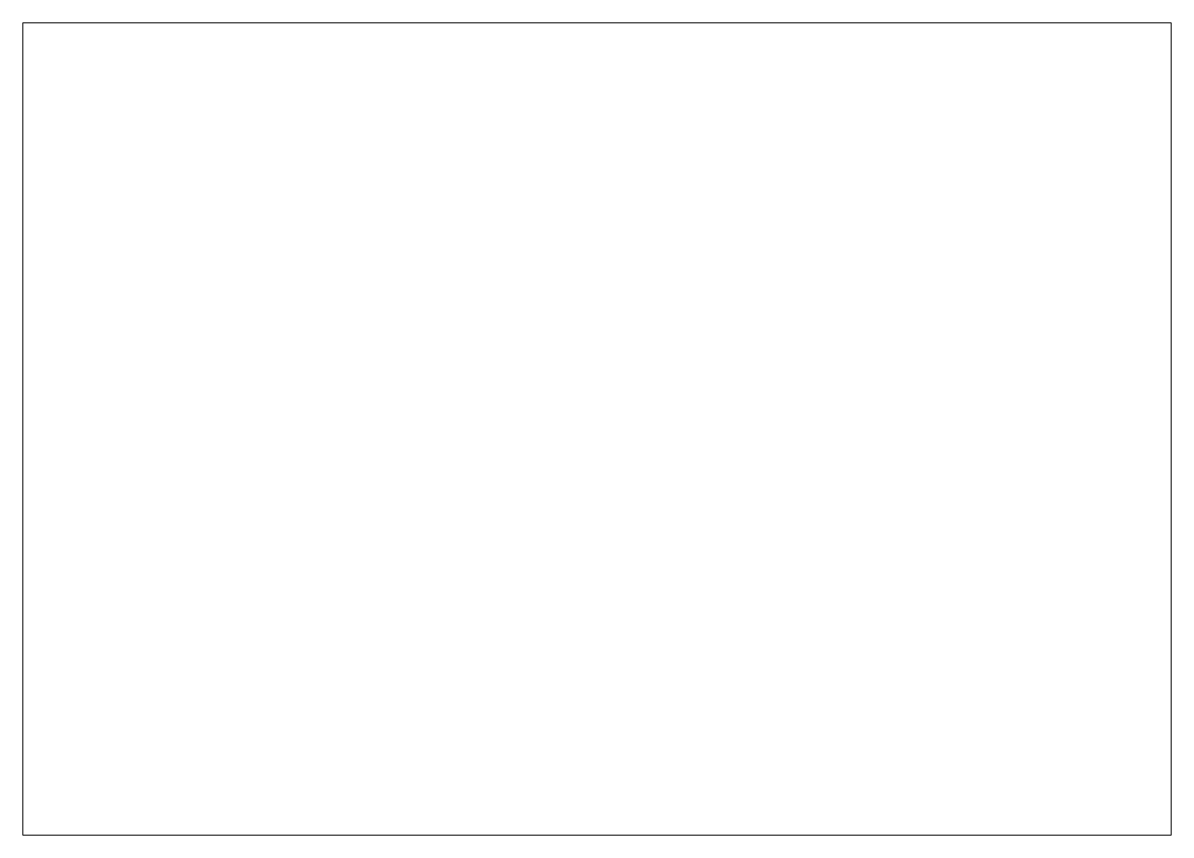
# Model space of a CAD drawing. Header units: millimetres. Extents: x 18 to 612, y 8 to 428.
import ezdxf

# ---------------------------------------------------------------- set-up
doc = ezdxf.new("R2010")
doc.units = ezdxf.units.MM
doc.layers.get('0').update_dxf_attribs({"color": 18, "lineweight": 13, "true_color": 0x000000})

msp = doc.modelspace()

# ---------------------------------------------------------------- linework, layer by layer
for p, q in [((18.5, 7.8), (18.5, 427.8)), ((18.5, 427.8), (612.5, 427.8)), ((612.5, 7.8), (612.5, 427.8)), ((18.5, 7.8), (612.5, 7.8))]:
    msp.add_line(p, q)

doc.saveas('drawing.dxf')
